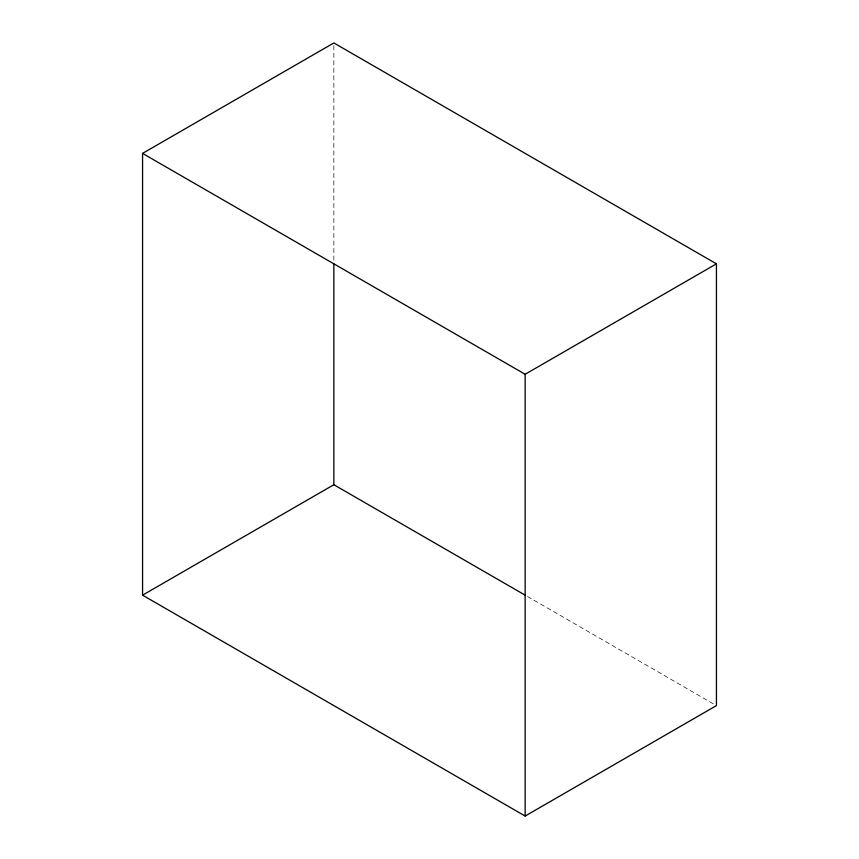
<?xml version="1.0" encoding="UTF-8"?>
<svg xmlns="http://www.w3.org/2000/svg" width="859" height="859" viewBox="0 0 859 859"><rect width="100%" height="100%" fill="white"/><g stroke="black" fill="none" stroke-linecap="round" stroke-linejoin="round"><path stroke-width="0.64" stroke-dasharray="4.29 3.22" d="M527.469 596.5L714.119 704.273M333.85 45.624L333.85 261.157"/><path stroke-width="1.29" d="M142.562 153.396L333.85 42.95L716.438 263.831L716.438 705.604L525.15 816.05L142.562 595.169L142.562 153.396L525.15 374.277L716.438 263.831M142.562 595.169L333.85 484.723L525.15 595.169M525.15 374.277L525.15 816.05M333.85 263.842L333.85 484.723"/></g></svg>
